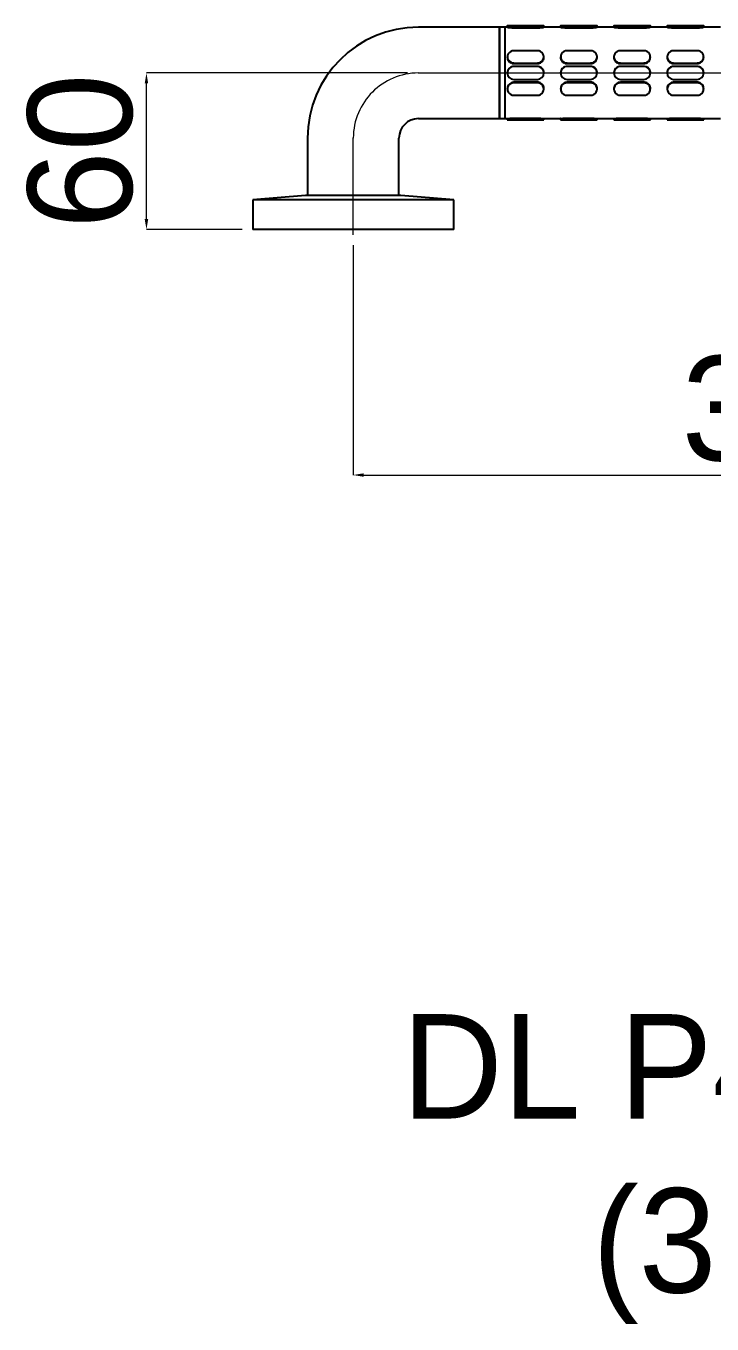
# Model space of a CAD drawing. Extents: x 0 to 3255, y 0 to 2385.
# Drawn here: x 1268 to 1530.7, y 749.2 to 1246.5 of the extents above; entities that cross this region are included whole.
import ezdxf

# ---------------------------------------------------------------- set-up
doc = ezdxf.new("R2010")
doc.units = 0
doc.header["$LTSCALE"] = 10
doc.header["$MEASUREMENT"] = 0
doc.header["$PDMODE"] = 3
doc.header["$PDSIZE"] = -10
doc.linetypes.add('CENTERX2', pattern=[20.32, 12.7, -2.54, 2.54, -2.54])
doc.layers.get('0').update_dxf_attribs({"linetype": 'CONTINUOUS'})
doc.layers.get('DEFPOINTS').update_dxf_attribs({"linetype": 'CONTINUOUS'})
doc.layers.add('10', color=7, linetype='CONTINUOUS')
doc.layers.add('中心线层', color=1, linetype='CENTERX2', lineweight=25)
doc.styles.add('Daelim Dimension', font='')
doc.styles.get('Daelim Dimension').set_extended_font_data('나눔고딕')
doc.dimstyles.new('DEFAULT', dxfattribs={"dimscale": 2, "dimtxt": 2, "dimasz": 2, "dimexe": 0, "dimexo": 2, "dimgap": 1, "dimtad": 1, "dimdec": 0, "dimzin": 9, "dimdsep": 46, "dimtxsty": 'Daelim Dimension', "dimcen": 0.5, "dimclrd": 5, "dimclre": 5, "dimclrt": 256, "dimadec": 1, "dimazin": 0, "dimtfac": 1, "dimtdec": 0, "dimtix": 1, "dimtmove": 0, "dimatfit": 3, "dimfxl": 1, "dimtolj": 1, "dimtzin": 1, "dimlwd": 9, "dimlwe": 9, "dimarcsym": 0})

# ---------------------------------------------------------------- blocks, each defined once
blk = doc.blocks.new('*D4')
at = {"layer": '10', "color": 5, "lineweight": 9, "transparency": 16777216}
for p, q in [((1393.32, 1162.5), (1393.32, 1074.47)), ((1749.32, 1162.5), (1749.32, 1074.47)), ((1397.32, 1074.47), (1745.32, 1074.47))]:
    blk.add_line(p, q, dxfattribs=at)
at = {"layer": '10', "color": 5, "transparency": 16777216}
for points in [[(1397.32, 1075.13), (1397.32, 1073.8), (1393.32, 1074.47)], [(1745.32, 1075.13), (1745.32, 1073.8), (1749.32, 1074.47)]]:
    blk.add_solid(points, dxfattribs=at)
at = {"layer": 'DEFPOINTS', "color": 0, "transparency": 16777216}
for p in [(1393.32, 1166.5), (1749.32, 1166.5), (1749.32, 1074.47)]:
    blk.add_point(p, dxfattribs=at)
at = {"layer": '10', "color": 7, "transparency": 16777216, "insert": (1563.73, 1120.07), "char_height": 40, "attachment_point": 2, "style": 'Daelim Dimension'}
blk.add_mtext('\\A1;350', dxfattribs=at)
blk = doc.blocks.new('*D3')
at = {"layer": '10', "color": 5, "lineweight": 9, "transparency": 16777216}
for p, q in [((1414.13, 1228.5), (1314.11, 1228.5)), ((1314.11, 1172.5), (1314.11, 1224.5)), ((1350.82, 1168.5), (1314.11, 1168.5))]:
    blk.add_line(p, q, dxfattribs=at)
at = {"layer": '10', "color": 5, "transparency": 16777216}
for points in [[(1313.44, 1224.5), (1314.77, 1224.5), (1314.11, 1228.5)], [(1313.44, 1172.5), (1314.77, 1172.5), (1314.11, 1168.5)]]:
    blk.add_solid(points, dxfattribs=at)
at = {"layer": 'DEFPOINTS', "color": 0, "transparency": 16777216}
for p in [(1314.11, 1228.5), (1418.13, 1228.5), (1354.82, 1168.5)]:
    blk.add_point(p, dxfattribs=at)
at = {"layer": '10', "color": 7, "transparency": 16777216, "insert": (1268.56, 1198.5), "char_height": 40, "attachment_point": 2, "rotation": 90, "style": 'Daelim Dimension'}
blk.add_mtext('\\A1;60', dxfattribs=at)

msp = doc.modelspace()

# ---------------------------------------------------------------- linework, layer by layer
at = {"color": 7, "linetype": 'Continuous', "lineweight": 25}
for p, q in [((1449.32, 1246), (1418.32, 1246)), ((1451.32, 1246), (1449.32, 1246)), ((1449.32, 1246), (1449.32, 1218.56)), ((1449.32, 1228.5), (1449.32, 1246)), ((1452.36, 1246), (1451.32, 1246)), ((1451.32, 1246), (1451.32, 1211)), ((1451.32, 1246), (1451.32, 1218.56)), ((1452.32, 1246.5), (1452.32, 1246)), ((1463.82, 1246.5), (1454.82, 1246.5)), ((1454.82, 1246.5), (1463.82, 1246.5)), ((1454.82, 1245.82), (1463.82, 1245.82)), ((1472.76, 1246), (1466.29, 1246)), ((1466.32, 1246), (1466.32, 1246.5)), ((1472.72, 1246.5), (1472.72, 1246)), ((1484.22, 1246.5), (1475.22, 1246.5)), ((1475.22, 1246.5), (1484.22, 1246.5)), ((1475.22, 1245.82), (1484.22, 1245.82)), ((1493.16, 1246), (1486.69, 1246)), ((1486.72, 1246), (1486.72, 1246.5)), ((1493.12, 1246.5), (1493.12, 1246)), ((1504.62, 1246.5), (1495.62, 1246.5)), ((1495.62, 1246.5), (1504.62, 1246.5)), ((1495.62, 1245.82), (1504.62, 1245.82)), ((1513.56, 1246), (1507.09, 1246)), ((1507.12, 1246), (1507.12, 1246.5)), ((1513.52, 1246.5), (1513.52, 1246)), ((1525.02, 1246.5), (1516.02, 1246.5)), ((1516.02, 1246.5), (1525.02, 1246.5)), ((1516.02, 1245.82), (1525.02, 1245.82)), ((1533.96, 1246), (1527.49, 1246)), ((1527.52, 1246), (1527.52, 1246.5)), ((1452.32, 1234.66), (1452.32, 1234.48)), ((1463.82, 1237), (1454.82, 1237)), ((1466.32, 1234.48), (1466.32, 1234.66)), ((1472.72, 1234.66), (1472.72, 1234.48)), ((1484.22, 1237), (1475.22, 1237)), ((1486.72, 1234.48), (1486.72, 1234.66)), ((1493.12, 1234.66), (1493.12, 1234.48)), ((1504.62, 1237), (1495.62, 1237)), ((1507.12, 1234.48), (1507.12, 1234.66)), ((1513.52, 1234.66), (1513.52, 1234.48)), ((1525.02, 1237), (1516.02, 1237)), ((1527.52, 1234.48), (1527.52, 1234.66)), ((1449.32, 1211), (1449.32, 1228.5)), ((1452.32, 1228.5), (1452.32, 1228.5)), ((1454.82, 1232.31), (1463.82, 1232.31)), ((1454.82, 1232.07), (1463.82, 1232.07)), ((1463.82, 1231), (1454.82, 1231)), ((1463.82, 1231), (1454.82, 1231)), ((1466.32, 1228.5), (1466.32, 1228.5)), ((1472.72, 1228.5), (1472.72, 1228.5)), ((1475.22, 1232.31), (1484.22, 1232.31)), ((1475.22, 1232.07), (1484.22, 1232.07)), ((1484.22, 1231), (1475.22, 1231)), ((1484.22, 1231), (1475.22, 1231)), ((1486.72, 1228.5), (1486.72, 1228.5)), ((1493.12, 1228.5), (1493.12, 1228.5)), ((1495.62, 1232.31), (1504.62, 1232.31)), ((1495.62, 1232.07), (1504.62, 1232.07)), ((1504.62, 1231), (1495.62, 1231)), ((1504.62, 1231), (1495.62, 1231)), ((1507.12, 1228.5), (1507.12, 1228.5)), ((1513.52, 1228.5), (1513.52, 1228.5)), ((1516.02, 1232.31), (1525.02, 1232.31)), ((1516.02, 1232.07), (1525.02, 1232.07)), ((1525.02, 1231), (1516.02, 1231)), ((1525.02, 1231), (1516.02, 1231)), ((1527.52, 1228.5), (1527.52, 1228.5)), ((1454.82, 1226), (1463.82, 1226)), ((1463.82, 1224.92), (1454.82, 1224.92)), ((1463.82, 1224.69), (1454.82, 1224.69)), ((1475.22, 1226), (1484.22, 1226)), ((1484.22, 1224.92), (1475.22, 1224.92)), ((1484.22, 1224.69), (1475.22, 1224.69)), ((1495.62, 1226), (1504.62, 1226)), ((1504.62, 1224.92), (1495.62, 1224.92)), ((1504.62, 1224.69), (1495.62, 1224.69)), ((1516.02, 1226), (1525.02, 1226)), ((1525.02, 1224.92), (1516.02, 1224.92)), ((1525.02, 1224.69), (1516.02, 1224.69)), ((1449.32, 1218.56), (1449.32, 1211)), ((1451.32, 1218.56), (1451.32, 1211)), ((1452.32, 1222.52), (1452.32, 1222.34)), ((1454.82, 1219.99), (1463.82, 1219.99)), ((1466.32, 1222.34), (1466.32, 1222.52)), ((1472.72, 1222.52), (1472.72, 1222.34)), ((1475.22, 1219.99), (1484.22, 1219.99)), ((1486.72, 1222.34), (1486.72, 1222.52)), ((1493.12, 1222.52), (1493.12, 1222.34)), ((1495.62, 1219.99), (1504.62, 1219.99)), ((1507.12, 1222.34), (1507.12, 1222.52)), ((1513.52, 1222.52), (1513.52, 1222.34)), ((1516.02, 1219.99), (1525.02, 1219.99)), ((1527.52, 1222.34), (1527.52, 1222.52)), ((1418.32, 1211), (1449.32, 1211)), ((1449.32, 1211), (1451.32, 1211)), ((1451.32, 1211), (1452.36, 1211)), ((1452.32, 1211), (1452.32, 1210.5)), ((1454.82, 1211.18), (1463.82, 1211.18)), ((1454.82, 1210.5), (1463.82, 1210.5)), ((1466.29, 1211), (1472.76, 1211)), ((1466.32, 1210.5), (1466.32, 1211)), ((1472.72, 1211), (1472.72, 1210.5)), ((1475.22, 1211.18), (1484.22, 1211.18)), ((1475.22, 1210.5), (1484.22, 1210.5)), ((1486.69, 1211), (1493.16, 1211)), ((1486.72, 1210.5), (1486.72, 1211)), ((1493.12, 1211), (1493.12, 1210.5)), ((1495.62, 1211.18), (1504.62, 1211.18)), ((1495.62, 1210.5), (1504.62, 1210.5)), ((1507.09, 1211), (1513.56, 1211)), ((1507.12, 1210.5), (1507.12, 1211)), ((1513.52, 1211), (1513.52, 1210.5)), ((1516.02, 1211.18), (1525.02, 1211.18)), ((1516.02, 1210.5), (1525.02, 1210.5)), ((1527.49, 1211), (1533.96, 1211)), ((1527.52, 1210.5), (1527.52, 1211)), ((1375.82, 1203.5), (1375.82, 1181.5)), ((1410.82, 1181.5), (1410.82, 1203.5)), ((1375.07, 1181.5), (1354.82, 1179.89)), ((1354.82, 1179.89), (1354.82, 1168.5)), ((1431.82, 1179.89), (1354.82, 1179.89)), ((1411.57, 1181.5), (1375.07, 1181.5)), ((1431.82, 1179.89), (1411.57, 1181.5)), ((1431.82, 1168.5), (1431.82, 1179.89)), ((1431.82, 1168.5), (1354.82, 1168.5))]:
    msp.add_line(p, q, dxfattribs=at)
at = {"color": 7, "linetype": 'Continuous', "lineweight": 25, "flags": 128}
for points in [[(1454.82, 1246.5), (1453.87, 1246.5), (1453.06, 1246.5), (1452.51, 1246.5), (1452.32, 1246.5), (1452.51, 1246.5), (1453.06, 1246.5), (1453.87, 1246.5), (1454.82, 1246.5)], [(1463.82, 1246.5), (1464.78, 1246.5), (1465.59, 1246.5), (1466.13, 1246.5), (1466.32, 1246.5), (1466.13, 1246.5), (1465.59, 1246.5), (1464.78, 1246.5), (1463.82, 1246.5)], [(1475.22, 1246.5), (1474.27, 1246.5), (1473.46, 1246.5), (1472.91, 1246.5), (1472.72, 1246.5), (1472.91, 1246.5), (1473.46, 1246.5), (1474.27, 1246.5), (1475.22, 1246.5)], [(1484.22, 1246.5), (1485.18, 1246.5), (1485.99, 1246.5), (1486.53, 1246.5), (1486.72, 1246.5), (1486.53, 1246.5), (1485.99, 1246.5), (1485.18, 1246.5), (1484.22, 1246.5)], [(1495.62, 1246.5), (1494.67, 1246.5), (1493.86, 1246.5), (1493.31, 1246.5), (1493.12, 1246.5), (1493.31, 1246.5), (1493.86, 1246.5), (1494.67, 1246.5), (1495.62, 1246.5)], [(1504.62, 1246.5), (1505.58, 1246.5), (1506.39, 1246.5), (1506.93, 1246.5), (1507.12, 1246.5), (1506.93, 1246.5), (1506.39, 1246.5), (1505.58, 1246.5), (1504.62, 1246.5)], [(1516.02, 1246.5), (1515.07, 1246.5), (1514.26, 1246.5), (1513.71, 1246.5), (1513.52, 1246.5), (1513.71, 1246.5), (1514.26, 1246.5), (1515.07, 1246.5), (1516.02, 1246.5)], [(1525.02, 1246.5), (1525.98, 1246.5), (1526.79, 1246.5), (1527.33, 1246.5), (1527.52, 1246.5), (1527.33, 1246.5), (1526.79, 1246.5), (1525.98, 1246.5), (1525.02, 1246.5)], [(1452.32, 1210.5), (1452.51, 1210.5), (1453.06, 1210.5), (1453.87, 1210.5), (1454.82, 1210.5)], [(1463.82, 1210.5), (1464.78, 1210.5), (1465.59, 1210.5), (1466.13, 1210.5), (1466.32, 1210.5)], [(1472.72, 1210.5), (1472.91, 1210.5), (1473.46, 1210.5), (1474.27, 1210.5), (1475.22, 1210.5)], [(1484.22, 1210.5), (1485.18, 1210.5), (1485.99, 1210.5), (1486.53, 1210.5), (1486.72, 1210.5)], [(1493.12, 1210.5), (1493.31, 1210.5), (1493.86, 1210.5), (1494.67, 1210.5), (1495.62, 1210.5)], [(1504.62, 1210.5), (1505.58, 1210.5), (1506.39, 1210.5), (1506.93, 1210.5), (1507.12, 1210.5)], [(1513.52, 1210.5), (1513.71, 1210.5), (1514.26, 1210.5), (1515.07, 1210.5), (1516.02, 1210.5)], [(1525.02, 1210.5), (1525.98, 1210.5), (1526.79, 1210.5), (1527.33, 1210.5), (1527.52, 1210.5)]]:
    msp.add_lwpolyline(points, dxfattribs=at)
at = {"color": 7, "linetype": 'Continuous', "lineweight": 25}
for centre, radius, start, end in [((1418.32, 1203.5), 42.5, 90, 180), ((1454.71, 1234.66), 2.35, 87.1336, 272.8664), ((1463.94, 1234.66), 2.35, 267.1336, 92.8664), ((1475.11, 1234.66), 2.35, 87.1336, 272.8664), ((1484.34, 1234.66), 2.35, 267.1336, 92.8664), ((1495.51, 1234.66), 2.35, 87.1336, 272.8664), ((1504.74, 1234.66), 2.35, 267.1336, 92.8664), ((1515.91, 1234.66), 2.35, 87.1336, 272.8664), ((1525.14, 1234.66), 2.35, 267.1336, 92.8664), ((1454.82, 1228.5), 2.5, 90, 270), ((1463.82, 1228.5), 2.5, 270, 90), ((1475.22, 1228.5), 2.5, 90, 270), ((1484.22, 1228.5), 2.5, 270, 90), ((1495.62, 1228.5), 2.5, 90, 270), ((1504.62, 1228.5), 2.5, 270, 90), ((1516.02, 1228.5), 2.5, 90, 270), ((1525.02, 1228.5), 2.5, 270, 90), ((1454.71, 1222.34), 2.35, 87.1314, 272.8686), ((1463.94, 1222.34), 2.35, 267.1314, 92.8686), ((1475.11, 1222.34), 2.35, 87.1314, 272.8686), ((1484.34, 1222.34), 2.35, 267.1314, 92.8686), ((1495.51, 1222.34), 2.35, 87.1314, 272.8686), ((1504.74, 1222.34), 2.35, 267.1314, 92.8686), ((1515.91, 1222.34), 2.35, 87.1314, 272.8686), ((1525.14, 1222.34), 2.35, 267.1314, 92.8686), ((1418.32, 1203.5), 7.5, 90, 180)]:
    msp.add_arc(centre, radius, start, end, dxfattribs=at)
for points, knots in [([(1452.36, 1246), (1452.35, 1246), (1452.31, 1246), (1452.54, 1245.97), (1453.01, 1245.91), (1453.71, 1245.85), (1454.35, 1245.82), (1454.73, 1245.82), (1454.82, 1245.82)], [0, 0, 0, 0, 0.071188, 0.283484, 0.496529, 0.71147, 0.926531, 1, 1, 1, 1]), ([(1463.82, 1245.82), (1464.1, 1245.82), (1464.66, 1245.83), (1465.41, 1245.89), (1465.97, 1245.95), (1466.29, 1246), (1466.29, 1246), (1466.29, 1246)], [0, 0, 0, 0, 0.213281, 0.426508, 0.641108, 0.856624, 1, 1, 1, 1]), ([(1472.76, 1246), (1472.75, 1246), (1472.71, 1246), (1472.94, 1245.97), (1473.41, 1245.91), (1474.11, 1245.85), (1474.75, 1245.82), (1475.13, 1245.82), (1475.22, 1245.82)], [0, 0, 0, 0, 0.071188, 0.283484, 0.496529, 0.71147, 0.926531, 1, 1, 1, 1]), ([(1484.22, 1245.82), (1484.5, 1245.82), (1485.06, 1245.83), (1485.81, 1245.89), (1486.37, 1245.95), (1486.69, 1246), (1486.69, 1246), (1486.69, 1246)], [0, 0, 0, 0, 0.213281, 0.426508, 0.641108, 0.856624, 1, 1, 1, 1]), ([(1493.16, 1246), (1493.15, 1246), (1493.11, 1246), (1493.34, 1245.97), (1493.81, 1245.91), (1494.51, 1245.85), (1495.15, 1245.82), (1495.53, 1245.82), (1495.62, 1245.82)], [0, 0, 0, 0, 0.071188, 0.283484, 0.496529, 0.71147, 0.926531, 1, 1, 1, 1]), ([(1504.62, 1245.82), (1504.9, 1245.82), (1505.46, 1245.83), (1506.21, 1245.89), (1506.77, 1245.95), (1507.09, 1246), (1507.09, 1246), (1507.09, 1246)], [0, 0, 0, 0, 0.213281, 0.426508, 0.641108, 0.856624, 1, 1, 1, 1]), ([(1513.56, 1246), (1513.55, 1246), (1513.51, 1246), (1513.74, 1245.97), (1514.21, 1245.91), (1514.91, 1245.85), (1515.55, 1245.82), (1515.93, 1245.82), (1516.02, 1245.82)], [0, 0, 0, 0, 0.071188, 0.283484, 0.496529, 0.71147, 0.926531, 1, 1, 1, 1]), ([(1525.02, 1245.82), (1525.3, 1245.82), (1525.86, 1245.83), (1526.61, 1245.89), (1527.17, 1245.95), (1527.49, 1246), (1527.49, 1246), (1527.49, 1246)], [0, 0, 0, 0, 0.213281, 0.426508, 0.641108, 0.856624, 1, 1, 1, 1]), ([(1452.36, 1234.48), (1452.35, 1234.4), (1452.31, 1234.05), (1452.54, 1233.44), (1453.01, 1232.77), (1453.71, 1232.28), (1454.35, 1232.09), (1454.73, 1232.08), (1454.82, 1232.07)], [0, 0, 0, 0, 0.070496, 0.28295, 0.496154, 0.711255, 0.926476, 1, 1, 1, 1]), ([(1463.82, 1232.07), (1464.1, 1232.1), (1464.66, 1232.15), (1465.41, 1232.57), (1465.97, 1233.19), (1466.29, 1233.86), (1466.29, 1234.31), (1466.29, 1234.48)], [0, 0, 0, 0, 0.213248, 0.426444, 0.641012, 0.856495, 1, 1, 1, 1]), ([(1472.76, 1234.48), (1472.75, 1234.4), (1472.71, 1234.05), (1472.94, 1233.44), (1473.41, 1232.77), (1474.11, 1232.28), (1474.75, 1232.09), (1475.13, 1232.08), (1475.22, 1232.07)], [0, 0, 0, 0, 0.070496, 0.28295, 0.496154, 0.711255, 0.926476, 1, 1, 1, 1]), ([(1484.22, 1232.07), (1484.5, 1232.1), (1485.06, 1232.15), (1485.81, 1232.57), (1486.37, 1233.19), (1486.69, 1233.86), (1486.69, 1234.31), (1486.69, 1234.48)], [0, 0, 0, 0, 0.213248, 0.426444, 0.641012, 0.856495, 1, 1, 1, 1]), ([(1493.16, 1234.48), (1493.15, 1234.4), (1493.11, 1234.05), (1493.34, 1233.44), (1493.81, 1232.77), (1494.51, 1232.28), (1495.15, 1232.09), (1495.53, 1232.08), (1495.62, 1232.07)], [0, 0, 0, 0, 0.070496, 0.28295, 0.496154, 0.711255, 0.926476, 1, 1, 1, 1]), ([(1504.62, 1232.07), (1504.9, 1232.1), (1505.46, 1232.15), (1506.21, 1232.57), (1506.77, 1233.19), (1507.09, 1233.86), (1507.09, 1234.31), (1507.09, 1234.48)], [0, 0, 0, 0, 0.213248, 0.426444, 0.641012, 0.856495, 1, 1, 1, 1]), ([(1513.56, 1234.48), (1513.55, 1234.4), (1513.51, 1234.05), (1513.74, 1233.44), (1514.21, 1232.77), (1514.91, 1232.28), (1515.55, 1232.09), (1515.93, 1232.08), (1516.02, 1232.07)], [0, 0, 0, 0, 0.070496, 0.28295, 0.496154, 0.711255, 0.926476, 1, 1, 1, 1]), ([(1525.02, 1232.07), (1525.3, 1232.1), (1525.86, 1232.15), (1526.61, 1232.57), (1527.17, 1233.19), (1527.49, 1233.86), (1527.49, 1234.31), (1527.49, 1234.48)], [0, 0, 0, 0, 0.213248, 0.426444, 0.641012, 0.856495, 1, 1, 1, 1]), ([(1454.82, 1231), (1454.54, 1230.97), (1453.99, 1230.92), (1453.24, 1230.49), (1452.68, 1229.86), (1452.36, 1229.16), (1452.36, 1228.69), (1452.36, 1228.5)], [0, 0, 0, 0, 0.213248, 0.426444, 0.641012, 0.856495, 1, 1, 1, 1]), ([(1466.29, 1228.5), (1466.3, 1228.59), (1466.34, 1228.96), (1466.11, 1229.6), (1465.64, 1230.29), (1464.94, 1230.79), (1464.3, 1230.98), (1463.92, 1231), (1463.82, 1231)], [0, 0, 0, 0, 0.070496, 0.28295, 0.496154, 0.711255, 0.926476, 1, 1, 1, 1]), ([(1475.22, 1231), (1474.94, 1230.97), (1474.39, 1230.92), (1473.64, 1230.49), (1473.08, 1229.86), (1472.76, 1229.16), (1472.76, 1228.69), (1472.76, 1228.5)], [0, 0, 0, 0, 0.213248, 0.426444, 0.641012, 0.856495, 1, 1, 1, 1]), ([(1486.69, 1228.5), (1486.7, 1228.59), (1486.74, 1228.96), (1486.51, 1229.6), (1486.04, 1230.29), (1485.34, 1230.79), (1484.7, 1230.98), (1484.32, 1231), (1484.22, 1231)], [0, 0, 0, 0, 0.070496, 0.28295, 0.496154, 0.711255, 0.926476, 1, 1, 1, 1]), ([(1495.62, 1231), (1495.34, 1230.97), (1494.79, 1230.92), (1494.04, 1230.49), (1493.48, 1229.86), (1493.16, 1229.16), (1493.16, 1228.69), (1493.16, 1228.5)], [0, 0, 0, 0, 0.213248, 0.426444, 0.641012, 0.856495, 1, 1, 1, 1]), ([(1507.09, 1228.5), (1507.1, 1228.59), (1507.14, 1228.96), (1506.91, 1229.6), (1506.44, 1230.29), (1505.74, 1230.79), (1505.1, 1230.98), (1504.72, 1231), (1504.62, 1231)], [0, 0, 0, 0, 0.070496, 0.28295, 0.496154, 0.711255, 0.926476, 1, 1, 1, 1]), ([(1516.02, 1231), (1515.74, 1230.97), (1515.19, 1230.92), (1514.44, 1230.49), (1513.88, 1229.86), (1513.56, 1229.16), (1513.56, 1228.69), (1513.56, 1228.5)], [0, 0, 0, 0, 0.213248, 0.426444, 0.641012, 0.856495, 1, 1, 1, 1]), ([(1527.49, 1228.5), (1527.5, 1228.59), (1527.54, 1228.96), (1527.31, 1229.6), (1526.84, 1230.29), (1526.14, 1230.79), (1525.5, 1230.98), (1525.12, 1231), (1525.02, 1231)], [0, 0, 0, 0, 0.070496, 0.28295, 0.496154, 0.711255, 0.926476, 1, 1, 1, 1]), ([(1454.82, 1224.92), (1454.54, 1224.9), (1453.99, 1224.84), (1453.24, 1224.42), (1452.68, 1223.81), (1452.36, 1223.13), (1452.36, 1222.69), (1452.36, 1222.51)], [0, 0, 0, 0, 0.213248, 0.426444, 0.641012, 0.856495, 1, 1, 1, 1]), ([(1466.29, 1222.52), (1466.3, 1222.6), (1466.34, 1222.95), (1466.11, 1223.56), (1465.64, 1224.23), (1464.94, 1224.72), (1464.3, 1224.91), (1463.92, 1224.92), (1463.82, 1224.92)], [0, 0, 0, 0, 0.070496, 0.28295, 0.496154, 0.711255, 0.926476, 1, 1, 1, 1]), ([(1475.22, 1224.92), (1474.94, 1224.9), (1474.39, 1224.84), (1473.64, 1224.42), (1473.08, 1223.81), (1472.76, 1223.13), (1472.76, 1222.69), (1472.76, 1222.51)], [0, 0, 0, 0, 0.213248, 0.426444, 0.641012, 0.856495, 1, 1, 1, 1]), ([(1486.69, 1222.52), (1486.7, 1222.6), (1486.74, 1222.95), (1486.51, 1223.56), (1486.04, 1224.23), (1485.34, 1224.72), (1484.7, 1224.91), (1484.32, 1224.92), (1484.22, 1224.92)], [0, 0, 0, 0, 0.070496, 0.28295, 0.496154, 0.711255, 0.926476, 1, 1, 1, 1]), ([(1495.62, 1224.92), (1495.34, 1224.9), (1494.79, 1224.84), (1494.04, 1224.42), (1493.48, 1223.81), (1493.16, 1223.13), (1493.16, 1222.69), (1493.16, 1222.51)], [0, 0, 0, 0, 0.213248, 0.426444, 0.641012, 0.856495, 1, 1, 1, 1]), ([(1507.09, 1222.52), (1507.1, 1222.6), (1507.14, 1222.95), (1506.91, 1223.56), (1506.44, 1224.23), (1505.74, 1224.72), (1505.1, 1224.91), (1504.72, 1224.92), (1504.62, 1224.92)], [0, 0, 0, 0, 0.070496, 0.28295, 0.496154, 0.711255, 0.926476, 1, 1, 1, 1]), ([(1516.02, 1224.92), (1515.74, 1224.9), (1515.19, 1224.84), (1514.44, 1224.42), (1513.88, 1223.81), (1513.56, 1223.13), (1513.56, 1222.69), (1513.56, 1222.51)], [0, 0, 0, 0, 0.213248, 0.426444, 0.641012, 0.856495, 1, 1, 1, 1]), ([(1527.49, 1222.52), (1527.5, 1222.6), (1527.54, 1222.95), (1527.31, 1223.56), (1526.84, 1224.23), (1526.14, 1224.72), (1525.5, 1224.91), (1525.12, 1224.92), (1525.02, 1224.92)], [0, 0, 0, 0, 0.070496, 0.28295, 0.496154, 0.711255, 0.926476, 1, 1, 1, 1]), ([(1452.36, 1211), (1452.35, 1211), (1452.31, 1211), (1452.54, 1211.03), (1453.01, 1211.09), (1453.71, 1211.15), (1454.35, 1211.18), (1454.73, 1211.18), (1454.82, 1211.18)], [0, 0, 0, 0, 0.070636, 0.283058, 0.49623, 0.711298, 0.926487, 1, 1, 1, 1]), ([(1463.82, 1211.18), (1464.1, 1211.18), (1464.66, 1211.17), (1465.41, 1211.11), (1465.97, 1211.05), (1466.29, 1211), (1466.29, 1211), (1466.29, 1211)], [0, 0, 0, 0, 0.213407, 0.426762, 0.64149, 0.857134, 1, 1, 1, 1]), ([(1472.76, 1211), (1472.75, 1211), (1472.71, 1211), (1472.94, 1211.03), (1473.41, 1211.09), (1474.11, 1211.15), (1474.75, 1211.18), (1475.13, 1211.18), (1475.22, 1211.18)], [0, 0, 0, 0, 0.070636, 0.283058, 0.49623, 0.711298, 0.926487, 1, 1, 1, 1]), ([(1484.22, 1211.18), (1484.5, 1211.18), (1485.06, 1211.17), (1485.81, 1211.11), (1486.37, 1211.05), (1486.69, 1211), (1486.69, 1211), (1486.69, 1211)], [0, 0, 0, 0, 0.213407, 0.426762, 0.64149, 0.857134, 1, 1, 1, 1]), ([(1493.16, 1211), (1493.15, 1211), (1493.11, 1211), (1493.34, 1211.03), (1493.81, 1211.09), (1494.51, 1211.15), (1495.15, 1211.18), (1495.53, 1211.18), (1495.62, 1211.18)], [0, 0, 0, 0, 0.070636, 0.283058, 0.49623, 0.711298, 0.926487, 1, 1, 1, 1]), ([(1504.62, 1211.18), (1504.9, 1211.18), (1505.46, 1211.17), (1506.21, 1211.11), (1506.77, 1211.05), (1507.09, 1211), (1507.09, 1211), (1507.09, 1211)], [0, 0, 0, 0, 0.213407, 0.426762, 0.64149, 0.857134, 1, 1, 1, 1]), ([(1513.56, 1211), (1513.55, 1211), (1513.51, 1211), (1513.74, 1211.03), (1514.21, 1211.09), (1514.91, 1211.15), (1515.55, 1211.18), (1515.93, 1211.18), (1516.02, 1211.18)], [0, 0, 0, 0, 0.070636, 0.283058, 0.49623, 0.711298, 0.926487, 1, 1, 1, 1]), ([(1525.02, 1211.18), (1525.3, 1211.18), (1525.86, 1211.17), (1526.61, 1211.11), (1527.17, 1211.05), (1527.49, 1211), (1527.49, 1211), (1527.49, 1211)], [0, 0, 0, 0, 0.213407, 0.426762, 0.64149, 0.857134, 1, 1, 1, 1])]:
    msp.add_open_spline(points, degree=3, knots=knots, dxfattribs=at)
at = {"layer": '中心线层', "linetype": 'CENTERX2', "lineweight": 18}
for p, q in [((1418.13, 1228.5), (1687.6, 1228.5)), ((1393.32, 1166.5), (1393.32, 1203.7))]:
    msp.add_line(p, q, dxfattribs=at)
msp.add_arc((1418.32, 1203.5), 25, 90, 180, dxfattribs=at)

# ---------------------------------------------------------------- texts
at = {"color": 2, "linetype": 'ByBlock', "insert": (1591.85, 867.94), "char_height": 40, "width": 446.6702, "attachment_point": 2, "style": 'Daelim Dimension'}
msp.add_mtext('DL P4260 CR1\\P(350mm)', dxfattribs=at)

# ---------------------------------------------------------------- dimensions: what is measured, and where the dimension line sits
at = {"layer": '10'}
dim = msp.add_linear_dim(base=(1314.11, 1228.5), p1=(1354.82, 1168.5), p2=(1418.13, 1228.5), angle=90, dimstyle='DEFAULT', override={"dimtxt": 20, "dimclrd": 5, "dimclre": 5, "dimclrt": 7}, dxfattribs=at)
dim.commit()
dim.dimension.update_dxf_attribs({"geometry": '*D3', "text_midpoint": (1314.11, 1198.5), "dimtype": 160})
dim = msp.add_linear_dim(base=(1749.32, 1074.47), p1=(1393.32, 1166.5), p2=(1749.32, 1166.5), text='350', dimstyle='DEFAULT', override={"dimtxt": 20, "dimclrd": 5, "dimclre": 5, "dimclrt": 7}, dxfattribs=at)
dim.commit()
dim.dimension.update_dxf_attribs({"geometry": '*D4', "text_midpoint": (1563.73, 1074.47), "dimtype": 160})

doc.saveas('drawing.dxf')
